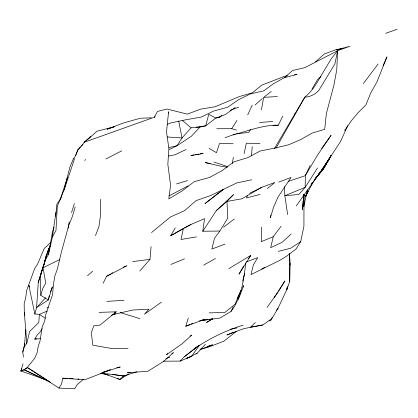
<?xml version="1.0" encoding="UTF-8"?>
<svg xmlns="http://www.w3.org/2000/svg" width="418" height="418" viewBox="0 0 418 418"><rect width="100%" height="100%" fill="white"/><g stroke="black" fill="none" stroke-linecap="round" stroke-linejoin="round"><path stroke-width="0.63" d="M261.496 227.141L261.281 241.672L273.262 236.672L281.074 226.263M305.386 174.452L305.145 187.384L298.86 194.495L284.846 195.713L284.465 186.58M46.351 256.25L46.377 254.975L50.291 245.314M289.491 253.439L290.139 263.502L289.731 281.434L286.811 289.653L278.069 308.15L271.904 318.568L262.755 324.995L243.731 328.637L226.885 335.027L233.939 332.044M337.849 49.669L336.568 49.836L349.965 46.267L337.619 50.73L336.783 69.644L333.851 85.444L326.385 113.456L324.702 129.324L311.948 133.149L300.861 139.513L288.639 144.785L274.673 148.139L260.095 151.034L247.921 157.591L233.772 161.891L222.376 170.481L209.47 177.478L194.229 181.668L182.154 190.921L168.788 198.905L170.586 185.153L167.837 164.305L168.888 148.468L166.495 131.999L168.595 111.758L168.193 112.975M55.693 216.21L56.895 204.125L61.206 197.933M52.402 234.435L52.475 233.192M38.289 282.364L43.843 264.359L38.289 282.364L36.559 307.606L34.861 314.043L39.37 314.341L47.307 311.065M251.505 155.465L252.216 146.655M139.722 271.042L150.01 259.395L151.081 246.667M23.471 357.118L22.765 352.045L24.26 346.872L25.9 329.755M303.86 194.579L302.392 209.632L303.912 194.286M199.344 320.862L219.931 318.067L231.013 311.436C241.729 297.559 243.694 279.616 245.815 262.765M287.051 287.741L286.811 289.653L287.474 286.576M289.899 265.414L290.139 263.502M294.298 115.629L294.554 113.712M50.411 291.895L52.381 286.884L48.253 299.983L40.797 295.312L42.73 288.42L45.776 283.07L43.012 267.76L45.181 260.325L48.472 254.379L52.407 237.027L55.887 212.428M202.777 231.248L216.336 210.604L233.463 194.652L226.958 201.439L227.784 218.128L219.852 231.044L202.777 231.248L204.564 218.635L190.932 224.482L184.458 227.826M68.118 228.223L69.184 221.948M232.288 163.532L233.369 157.314M270.833 215.181L270.389 217.736L273.649 206.962L277.965 197.207L291.032 177.451L278.686 182.123M48.472 254.379L52.584 231.326L54.047 227.261M261.412 109.814L263.674 97.337L277.348 96.558M167.247 124.324L170.894 122.934L186.052 119.72L201.319 117.066L213.802 110.984L227.69 107.254L238.469 99.745L250.22 93.966L263.701 90.852L273.706 83.569L284.454 77.643L292.637 70.496L304.722 67.674L337.619 50.73L334.886 63.917L320.073 88.323A11.119 5.528 -26.4 0 1 304.863 97.117L274.292 148.751M307.345 189.788L303.781 206.91L304.006 194.636L303.917 226.279L300.704 241.614L295.876 249.201L286.44 256.276L279.569 260.471L250.957 274.616L253.392 264.876L257.765 257.572L246.484 261.898M244.091 153.615L246.343 143.196L260.012 143.609M289.47 277.338L289.867 275.493M24.26 346.872L26.804 343.314L29.605 331.578L38.822 322.403L39.37 314.341L45.311 318.25M67.361 378.415L62.825 378.191L61.446 384.21L58.954 388.092L27.227 367.453L24.385 369.899L20.9 371.017L23.042 363.744M273.262 236.672L270.681 247.675L282.066 242.341L291.08 234.085M44.7 262.023L46.377 254.975L43.012 267.76L59.502 259.677M22.765 352.045L24.861 343.35M239.483 294.491L238.26 299.554L243.751 285.604L242.727 287.26M242.706 281.209L244.546 273.618M49.256 295.913L48.253 299.983L36.559 307.606L45.651 297.715M75.24 206.847L72.345 216.545L68.907 224.879L61.483 251.746L57.376 268.978L54.795 276.167L53.373 284.919L52.626 294.471L45.938 313.845L44.663 321.332L42.249 326.615L40.044 340.869L38.21 346.391L37.066 352.86L34.715 358.294L27.227 367.453L46.863 379.925M43.012 267.76L48.896 248.167L45.181 260.325M201.852 320.084L205.008 319.284L185.764 326.28L188.288 318.056M71.541 212.527L74.394 203.446M60.741 198.169L67.392 177.472L64.226 189.521L57.303 206.387L55.975 230.443L52.407 237.027M40.797 295.312L40.274 275.885L42.437 269.427M74.305 159.446L64.226 189.521L69.91 167.007L73.72 158.014M75.606 155.825L77.999 149.195M95.492 235.543L98.93 226.687L100.602 214.575L100.56 199.334M247.419 195.561L246.479 197.96L260.012 194.396M44.245 379.183L20.9 371.017L21.919 368.613M383.024 65.751L386.958 56.885L376.999 81.792L370.792 92.874L365.86 104.991L357.933 112.881L350.89 121.335L344.803 130.51L345.336 129.35M73.908 159.112L78.239 149.492L84.514 142.157L97.122 131.158L114.344 126.764M347.719 125.593L340.539 141.54L321.646 170.231L296.169 206.032M305.71 196.392L308.092 191.094L305.772 195.645M272.249 317.314L270.665 320.794L269.422 320.872M247.717 114.898L252.19 105.132M288.148 181.449L305.292 175.67L310.151 165.408M331.03 155.465L324.321 167.675L314.723 179.583M231.013 311.436L233.234 306.781M237.116 298.64L240.998 290.5L234.989 304.351L224.79 312.507L209.12 312.873M331.056 155.465L329.379 158.929L323.156 169.107L317.184 176.558L319.77 172.817M233.145 134.878C248.041 130.944 262.567 124.987 278.268 125.222L282.761 116.194M103.094 283.3L106.595 276.324L110.493 274.03M331.077 155.59L329.379 158.929L326.792 162.67M40.274 275.885L41.157 274.187M305.657 196.183L313.014 182.389L316.045 177.54M320.209 171.808L315.778 178.146L323.156 169.107L329.781 157.32M275.969 148.223L304.863 97.117A11.15 1.949 -49.6 0 0 316.369 83.652L331.014 59.131L337.619 50.73M154.08 117.5L157.56 111.439L166.907 109.041L187.389 114.13L200.441 109.182L215.051 106.768L239.457 96.537L252.3 92.833L261.809 85.115L284.956 76.17L287.5 75.799M243.689 265.968L238.971 274.208L250.795 255.393L228.871 268.617M190.932 224.482L170.685 235.773L175.273 227.815M323.156 169.107L328.339 160.188L321.317 170.225M312.047 88.94L317.638 79.477L320.946 76.651M305.292 175.67L317.654 154.926L331.072 135.317L321.667 148.453M40.468 338.674L34.704 339.134L37.145 335.111L40.191 331.897L42.155 328.752M216.754 128.734L231.734 128.697L236.928 120.499M317.487 168.031L305.145 187.384L284.846 195.713L287.636 214.586M274.198 297.71L277.98 291.78M278.67 290.698L284.867 280.99L278.493 291.388L267.128 307.371M325.314 164.807L326.056 163.736M250.763 129.345L248.59 132.459L236.598 133.734M163.407 361.194L180.132 361.1L191.637 356.288L199.114 345.707M248.532 258.502L250.795 255.393M219.852 231.044L214.491 238.302L211.858 249.076L225.02 244.065M276.528 310.219L278.069 308.15M363.43 83.501L378.102 64.017M311.023 184.124L312.669 182.107M235.318 107.384L225.009 114.71L215.84 118.059L205.713 125.844L191.13 127.845L182.039 137.95L176.955 145.772L169.353 149.524M200.212 126.853L191.47 136.153L180.837 143.228L176.955 145.772L168.961 147.564M191.637 356.288L186.287 358.524L197.181 353.309L205.39 344.317M180.132 361.1L184.202 356.815L198.822 345.529L184.202 356.815M78.239 149.492L80.423 147.214M81.301 146.3L83.046 144.476M88.297 139.011L90.92 136.278L83.997 142.371M195.749 347.363L193.968 349.103C208.99 338.611 225.615 330.591 243.104 325.147M125.212 375.134L123.488 376.012L119.903 379.492L103.596 373.52M167.738 353.476L166.374 354.793L182.039 343.847L191.747 335.048L190.164 336.098M255.367 322.565L250.502 327.163L262.755 324.995M50.813 242.341L44.209 248.517L37.693 263.894L34.736 268.429L26.642 290.526L25.702 297.7L24.171 303.64L24.301 312.209L26.804 343.314M315.533 61.843L324.284 53.995L336.103 49.632L342.436 48.572M255.022 105.022L262.232 98.622M87.555 275.661L92.66 271.245M216.336 210.604L226.958 201.439L241.876 198.785L261.887 187.248L274.892 182.467L267.379 188.596M83.605 379.152L77.236 384.597L74.728 388.777L58.954 388.092M151.515 232.539L170.309 217.073L184.604 210.625L196.058 200.614L210.588 195.582L236.797 182.912L251.725 179.792M99.05 312.371L116.22 311.812L99.975 325.099L93.736 325.836L91.396 332.603L92.765 345.205L111.475 348.455L128.049 348.481M196.11 127.788L205.713 125.844L208.754 114.313L215.84 118.059L219.481 117.374L221.859 115.446M236.452 331.338L223.792 341.219L207.464 347.51L200.541 348.973M264.181 96.945L271.272 91.443M223.562 227.22L234.258 218.98M153.62 117.803L155.203 116.674M161.322 302.23L144.466 314.205L148.944 309.184L132.412 310.057L112.348 314.791M300.704 241.614L290.808 248.187L278.242 251.385M114.171 313.124L116.22 311.812M212.396 318.814L206.513 322.503L212.621 318.798M84.603 160.35L85.685 159.676M129.052 373.817L119.903 379.492L117.698 378.468M171.803 353.633L173.439 352.64L163.694 361.351L147.946 371.21L127.391 372.788L130.536 372.26M111.611 273.377L112.724 272.719M170.685 235.773L183.382 228.385L181.036 239.477L196.507 236.881M261.673 269.067L264.897 267.191M203.702 265.158L215.401 258.481M168.95 195.938L188.063 185.9M106.595 276.324L126.727 265.806L123.347 267.139M105.994 158.955L121.732 150.846M249.509 193.299L261.887 187.248M20.9 371.017L27.609 367.741M199.867 349.803L212.553 344.793L207.072 346.48M186.031 149.519L174.865 154.838L168.491 156.018M185.764 326.28L189.866 324.535M191.036 324.034L192.792 323.286M165.941 358.691L169.504 357.165L168.276 357.489M170.899 264.458L184.505 258.826M111.543 315.193L115.671 313.605M110.195 369.888L84.755 379.795L62.825 378.191M84.514 142.157L152.674 117.803L140.349 118.226L123.456 122.986L107.144 129.225L113.743 126.967M385.642 33.367L397.1 29.223M230.234 110.274L238.678 107.227M225.051 137.715L235.36 134.016M110.185 369.737L101.919 372.678L120.269 366.978L116.695 367.694M100.519 373.426L106.898 373.791L123.488 376.012L136.942 371.795M176.474 183.951L187.494 180.597M284.454 77.643L297.041 74.42L294.497 74.791M34.704 339.134L36.596 338.742M230.187 329.29L237.142 327.921M193.968 154.916L190.906 155.48L199.297 154.294L203.169 153.239L200.102 153.798M195.196 154.691L196.423 154.467M197.646 154.247L198.874 154.023M200.624 320.648L207.683 319.582M208.969 319.389L212.177 318.903M195.938 353.476L197.181 353.309M132.793 261.574L150.01 259.395M259.552 122.453L272.907 121.507M106.762 301.383L124.083 300.323M47.156 307.726L48.404 307.716M273.111 125.248L278.268 125.222M233.228 143.735L219.466 143.588L216.477 152.701L209.115 148.416M217.6 117.317L219.481 117.374M69.304 378.509L73.197 378.703M77.732 378.927L79.028 378.99M167.273 136.979L182.039 137.95L178.7 121.011M227.277 167.242L221.2 166.317L205.254 162.592L210.332 163.574M112.667 374.314L123.488 376.012M100.294 373.211L108.429 375.05M231.734 128.697L236.541 130.113M120.426 312.622L139.852 318.641M213.885 162.048L227.878 166.677M40.765 377.501L24.385 369.899L50.641 382.423M41.931 378.039L44.271 379.126M47.955 380.62L49.59 381.66M182.269 120.363L191.13 127.845M29.453 286.988L28.79 285.16L34.861 314.043M24.301 312.209L24.866 315.324M289.533 268.57L289.731 281.434L289.319 254.228M216.299 194.772L204.977 203.618L223.782 189.135L216.299 194.772"/></g></svg>
